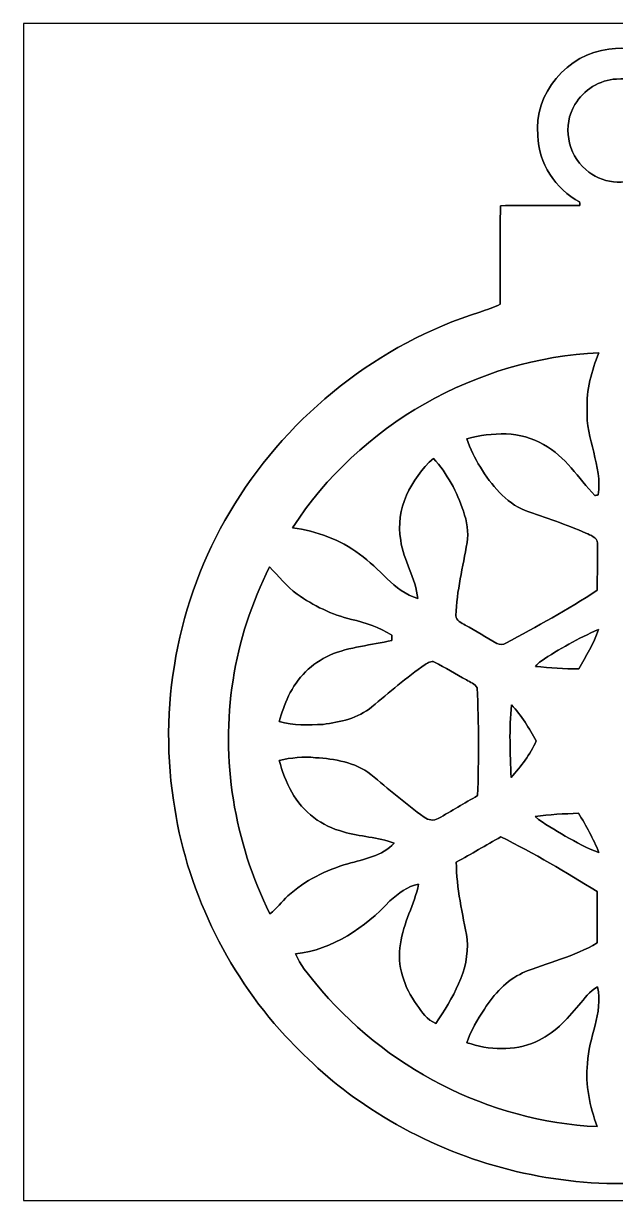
# Model space of a CAD drawing. Header units: centimetres. Extents: x -16.8 to 16.8, y -16.7 to 16.7.
# Drawn here: x -16.77 to 0.01, y -16.67 to 16.67 of the extents above; entities that cross this region are included whole.
import ezdxf

# ---------------------------------------------------------------- set-up
doc = ezdxf.new("R2010")
doc.units = ezdxf.units.CM
doc.header["$MEASUREMENT"] = 0
doc.layers.add('Layer 1', color=7, linetype='Continuous')

msp = doc.modelspace()

# ---------------------------------------------------------------- linework, layer by layer
at = {"layer": 'Layer 1', "color": 7}
for points, knots in [([(-16.77458, 16.66875), (-16.77458, 16.66875), (16.77458, 16.66875), (16.77458, 16.66875), (16.77458, 16.66875), (16.77458, 16.66875), (16.77458, -16.66875), (16.77458, -16.66875), (16.77458, -16.66875), (16.77458, -16.66875), (-16.77458, -16.66875), (-16.77458, -16.66875), (-16.77458, -16.66875), (-16.77458, -16.66875), (-16.77458, 16.66875), (-16.77458, 16.66875), (-16.77458, 16.66875), (-16.77458, 16.66875), (-16.77458, 16.66875), (-16.77458, 16.66875)], [0, 0, 0, 0, 0.16666667, 0.16666667, 0.16666667, 0.16666667, 0.33333333, 0.33333333, 0.33333333, 0.33333333, 0.5, 0.5, 0.5, 0.5, 0.66666667, 0.66666667, 0.66666667, 0.66666667, 1, 1, 1, 1]), ([(-0.17815, 15.94379), (-1.35008, 15.81961), (-2.32198, 14.67661), (-2.19886, 13.49446), (-2.19886, 13.49446), (-2.17593, 12.71482), (-1.69404, 11.98245), (-1.01247, 11.6145), (-1.01247, 11.6145), (-1.01, 11.59051), (-1.00542, 11.54254), (-1.0033, 11.5189), (-1.0033, 11.5189), (-1.75401, 11.51572), (-2.50508, 11.52666), (-3.25543, 11.50691), (-3.25543, 11.50691), (-3.27131, 10.57804), (-3.26214, 9.64918), (-3.26037, 8.72031), (-3.26037, 8.72031), (-3.44452, 8.62401), (-3.64349, 8.56156), (-3.84034, 8.49736), (-3.84034, 8.49736), (-6.70666, 7.59248), (-9.20644, 5.61199), (-10.78794, 3.06141), (-10.78794, 3.06141), (-12.33241, 0.58596), (-12.96353, -2.44299), (-12.52467, -5.32871), (-12.52467, -5.32871), (-12.17824, -7.80697), (-11.04971, -10.16282), (-9.35814, -12.00397), (-9.35814, -12.00397), (-8.67269, -12.72293), (-7.94173, -13.40591), (-7.10918, -13.95342), (-7.10918, -13.95342), (-5.21864, -15.24882), (-2.97145, -16.01011), (-0.68686, -16.16604), (-0.68686, -16.16604), (1.67569, -16.29869), (4.0827, -15.82526), (6.17679, -14.71189), (6.17679, -14.71189), (8.01441, -13.75974), (9.60755, -12.34264), (10.7763, -10.63519), (10.7763, -10.63519), (12.11227, -8.72525), (12.8651, -6.42761), (12.98787, -4.10422), (12.98787, -4.10422), (13.0302, -2.53541), (12.83406, -0.95074), (12.31547, 0.53446), (12.31547, 0.53446), (12.03572, 1.32009), (11.7034, 2.08986), (11.27407, 2.80635), (11.27407, 2.80635), (9.92117, 5.12657), (7.80521, 6.98923), (5.34211, 8.05568), (5.34211, 8.05568), (4.75932, 8.32062), (4.14267, 8.49842), (3.54365, 8.71926), (3.54365, 8.71926), (3.54259, 9.64953), (3.556, 10.58016), (3.53413, 11.51008), (3.53413, 11.51008), (2.78095, 11.53266), (2.026, 11.49033), (1.27388, 11.54924), (1.27388, 11.54924), (1.49119, 11.75032), (1.74837, 11.90766), (1.93922, 12.13732), (1.93922, 12.13732), (2.23908, 12.49927), (2.46486, 12.94659), (2.48285, 13.4239), (2.48285, 13.4239), (2.50331, 13.85499), (2.45392, 14.31043), (2.24014, 14.69319), (2.24014, 14.69319), (1.80058, 15.55715), (0.78634, 16.09866), (-0.17815, 15.94379)], [0, 0, 0, 0, 0.04, 0.04, 0.04, 0.04, 0.08, 0.08, 0.08, 0.08, 0.12, 0.12, 0.12, 0.12, 0.16, 0.16, 0.16, 0.16, 0.2, 0.2, 0.2, 0.2, 0.24, 0.24, 0.24, 0.24, 0.28, 0.28, 0.28, 0.28, 0.32, 0.32, 0.32, 0.32, 0.36, 0.36, 0.36, 0.36, 0.4, 0.4, 0.4, 0.4, 0.44, 0.44, 0.44, 0.44, 0.48, 0.48, 0.48, 0.48, 0.52, 0.52, 0.52, 0.52, 0.56, 0.56, 0.56, 0.56, 0.6, 0.6, 0.6, 0.6, 0.64, 0.64, 0.64, 0.64, 0.68, 0.68, 0.68, 0.68, 0.72, 0.72, 0.72, 0.72, 0.76, 0.76, 0.76, 0.76, 0.8, 0.8, 0.8, 0.8, 0.84, 0.84, 0.84, 0.84, 0.88, 0.88, 0.88, 0.88, 0.92, 0.92, 0.92, 0.92, 1, 1, 1, 1]), ([(0.03422, 15.09748), (0.71402, 15.16486), (1.40794, 14.69108), (1.57092, 14.02362), (1.57092, 14.02362), (1.78682, 13.36816), (1.41429, 12.60934), (0.80257, 12.31794), (0.80257, 12.31794), (0.27693, 12.07841), (-0.40464, 12.13414), (-0.83785, 12.53278), (-0.83785, 12.53278), (-1.3522, 12.96846), (-1.50742, 13.79714), (-1.14194, 14.37287), (-1.14194, 14.37287), (-0.90029, 14.7888), (-0.44768, 15.07172), (0.03422, 15.09748)], [0, 0, 0, 0, 0.16666667, 0.16666667, 0.16666667, 0.16666667, 0.33333333, 0.33333333, 0.33333333, 0.33333333, 0.5, 0.5, 0.5, 0.5, 0.66666667, 0.66666667, 0.66666667, 0.66666667, 1, 1, 1, 1]), ([(-9.14541, 2.38478), (-7.26863, 5.29943), (-3.92501, 7.19384), (-0.46496, 7.34025), (-0.46496, 7.34025), (-0.67275, 6.83013), (-0.82726, 6.29038), (-0.79763, 5.73264), (-0.79763, 5.73264), (-0.84526, 4.90679), (-0.36054, 4.14514), (-0.48225, 3.31611), (-0.48225, 3.31611), (-0.50624, 3.31117), (-0.55386, 3.30165), (-0.57785, 3.29706), (-0.57785, 3.29706), (-1.04916, 3.79095), (-1.41429, 4.40831), (-2.03094, 4.74133), (-2.03094, 4.74133), (-2.68111, 5.13362), (-3.49215, 5.09623), (-4.2037, 4.90961), (-4.2037, 4.90961), (-4.0192, 4.33952), (-3.68653, 3.82411), (-3.28154, 3.38561), (-3.28154, 3.38561), (-3.07269, 3.17641), (-2.83351, 2.98556), (-2.55658, 2.87584), (-2.55658, 2.87584), (-1.97661, 2.67617), (-1.39524, 2.47685), (-0.83044, 2.23696), (-0.83044, 2.23696), (-0.70838, 2.17135), (-0.51188, 2.12019), (-0.49989, 1.95227), (-0.49989, 1.95227), (-0.49565, 1.50636), (-0.51541, 1.0601), (-0.51223, 0.61383), (-0.51223, 0.61383), (-1.34408, 0.06138), (-2.22814, -0.40287), (-3.10198, -0.88371), (-3.10198, -0.88371), (-3.18029, -0.93169), (-3.27731, -0.93557), (-3.35703, -0.88865), (-3.35703, -0.88865), (-3.66219, -0.72884), (-3.94794, -0.53446), (-4.25168, -0.37183), (-4.25168, -0.37183), (-4.35187, -0.30374), (-4.52296, -0.24941), (-4.52014, -0.10089), (-4.52014, -0.10089), (-4.49651, 0.59796), (-4.31553, 1.27776), (-4.20299, 1.96462), (-4.20299, 1.96462), (-4.15219, 2.26413), (-4.2037, 2.56928), (-4.30601, 2.8515), (-4.30601, 2.8515), (-4.48275, 3.40219), (-4.76568, 3.92218), (-5.15549, 4.35116), (-5.15549, 4.35116), (-5.79191, 3.77331), (-6.24558, 2.91183), (-6.08189, 2.03306), (-6.08189, 2.03306), (-6.00922, 1.45768), (-5.65044, 0.9585), (-5.59929, 0.381), (-5.59929, 0.381), (-6.28968, 0.5902), (-6.67279, 1.25307), (-7.25346, 1.63548), (-7.25346, 1.63548), (-7.80133, 2.05881), (-8.46561, 2.28847), (-9.14541, 2.38478)], [0, 0, 0, 0, 0.04347826, 0.04347826, 0.04347826, 0.04347826, 0.08695652, 0.08695652, 0.08695652, 0.08695652, 0.13043478, 0.13043478, 0.13043478, 0.13043478, 0.17391304, 0.17391304, 0.17391304, 0.17391304, 0.2173913, 0.2173913, 0.2173913, 0.2173913, 0.26086957, 0.26086957, 0.26086957, 0.26086957, 0.30434783, 0.30434783, 0.30434783, 0.30434783, 0.34782609, 0.34782609, 0.34782609, 0.34782609, 0.39130435, 0.39130435, 0.39130435, 0.39130435, 0.43478261, 0.43478261, 0.43478261, 0.43478261, 0.47826087, 0.47826087, 0.47826087, 0.47826087, 0.52173913, 0.52173913, 0.52173913, 0.52173913, 0.56521739, 0.56521739, 0.56521739, 0.56521739, 0.60869565, 0.60869565, 0.60869565, 0.60869565, 0.65217391, 0.65217391, 0.65217391, 0.65217391, 0.69565217, 0.69565217, 0.69565217, 0.69565217, 0.73913043, 0.73913043, 0.73913043, 0.73913043, 0.7826087, 0.7826087, 0.7826087, 0.7826087, 0.82608696, 0.82608696, 0.82608696, 0.82608696, 0.86956522, 0.86956522, 0.86956522, 0.86956522, 0.91304348, 0.91304348, 0.91304348, 0.91304348, 1, 1, 1, 1]), ([(-10.83628, -1.93393), (-10.66271, -0.81774), (-10.30711, 0.26705), (-9.80017, 1.27564), (-9.80017, 1.27564), (-9.53735, 1.02164), (-9.31863, 0.72108), (-9.01841, 0.50765), (-9.01841, 0.50765), (-8.55733, 0.17427), (-8.03381, -0.07161), (-7.48101, -0.20814), (-7.48101, -0.20814), (-7.07954, -0.2988), (-6.68761, -0.43815), (-6.33554, -0.6544), (-6.33554, -0.6544), (-6.33377, -0.70414), (-6.33166, -0.75389), (-6.32989, -0.80398), (-6.32989, -0.80398), (-6.91621, -0.94474), (-7.53216, -0.97825), (-8.09061, -1.22273), (-8.09061, -1.22273), (-8.60672, -1.44745), (-9.01947, -1.87396), (-9.26289, -2.37772), (-9.26289, -2.37772), (-9.36413, -2.61373), (-9.45974, -2.85327), (-9.52712, -3.10127), (-9.52712, -3.10127), (-9.12319, -3.21522), (-8.69809, -3.20675), (-8.28322, -3.18276), (-8.28322, -3.18276), (-7.7978, -3.11785), (-7.28909, -3.01343), (-6.90386, -2.68993), (-6.90386, -2.68993), (-6.40786, -2.27824), (-5.91996, -1.85349), (-5.38798, -1.48766), (-5.38798, -1.48766), (-5.31001, -1.44251), (-5.21723, -1.36984), (-5.1241, -1.41958), (-5.1241, -1.41958), (-4.81259, -1.57057), (-4.52332, -1.76318), (-4.21605, -1.92229), (-4.21605, -1.92229), (-4.11304, -1.99002), (-3.97686, -2.03271), (-3.91478, -2.14736), (-3.91478, -2.14736), (-3.86362, -3.16477), (-3.86891, -4.18324), (-3.90172, -5.201), (-3.90172, -5.201), (-4.27673, -5.41267), (-4.64256, -5.63986), (-5.01968, -5.848), (-5.01968, -5.848), (-5.14526, -5.92102), (-5.3086, -5.90197), (-5.41796, -5.80778), (-5.41796, -5.80778), (-5.94995, -5.44195), (-6.42761, -5.00415), (-6.93208, -4.60234), (-6.93208, -4.60234), (-7.3727, -4.24991), (-7.95443, -4.16243), (-8.50018, -4.12644), (-8.50018, -4.12644), (-8.84343, -4.09152), (-9.19021, -4.12574), (-9.525, -4.20511), (-9.525, -4.20511), (-9.36801, -4.82247), (-9.06533, -5.43983), (-8.54146, -5.82366), (-8.54146, -5.82366), (-8.29557, -6.01451), (-8.00876, -6.14751), (-7.70784, -6.22476), (-7.70784, -6.22476), (-7.23653, -6.37399), (-6.725, -6.36588), (-6.26463, -6.55214), (-6.26463, -6.55214), (-6.6107, -6.91303), (-7.12011, -6.99664), (-7.57873, -7.13034), (-7.57873, -7.13034), (-8.20208, -7.30638), (-8.79687, -7.60589), (-9.27911, -8.04228), (-9.27911, -8.04228), (-9.45727, -8.20279), (-9.59414, -8.40669), (-9.79205, -8.54534), (-9.79205, -8.54534), (-10.8017, -6.51616), (-11.18905, -4.17618), (-10.83628, -1.93393)], [0, 0, 0, 0, 0.03571429, 0.03571429, 0.03571429, 0.03571429, 0.07142857, 0.07142857, 0.07142857, 0.07142857, 0.10714286, 0.10714286, 0.10714286, 0.10714286, 0.14285714, 0.14285714, 0.14285714, 0.14285714, 0.17857143, 0.17857143, 0.17857143, 0.17857143, 0.21428571, 0.21428571, 0.21428571, 0.21428571, 0.25, 0.25, 0.25, 0.25, 0.28571429, 0.28571429, 0.28571429, 0.28571429, 0.32142857, 0.32142857, 0.32142857, 0.32142857, 0.35714286, 0.35714286, 0.35714286, 0.35714286, 0.39285714, 0.39285714, 0.39285714, 0.39285714, 0.42857143, 0.42857143, 0.42857143, 0.42857143, 0.46428571, 0.46428571, 0.46428571, 0.46428571, 0.5, 0.5, 0.5, 0.5, 0.53571429, 0.53571429, 0.53571429, 0.53571429, 0.57142857, 0.57142857, 0.57142857, 0.57142857, 0.60714286, 0.60714286, 0.60714286, 0.60714286, 0.64285714, 0.64285714, 0.64285714, 0.64285714, 0.67857143, 0.67857143, 0.67857143, 0.67857143, 0.71428571, 0.71428571, 0.71428571, 0.71428571, 0.75, 0.75, 0.75, 0.75, 0.78571429, 0.78571429, 0.78571429, 0.78571429, 0.82142857, 0.82142857, 0.82142857, 0.82142857, 0.85714286, 0.85714286, 0.85714286, 0.85714286, 0.89285714, 0.89285714, 0.89285714, 0.89285714, 0.92857143, 0.92857143, 0.92857143, 0.92857143, 1, 1, 1, 1]), ([(-2.10397, -1.39065), (-1.59032, -1.0474), (-1.04987, -0.74083), (-0.48013, -0.50024), (-0.48013, -0.50024), (-0.60008, -0.89817), (-0.83573, -1.25201), (-1.03611, -1.61325), (-1.03611, -1.61325), (-1.44427, -1.60761), (-1.85208, -1.58468), (-2.25813, -1.54058), (-2.25813, -1.54058), (-2.21086, -1.48661), (-2.16429, -1.43051), (-2.10397, -1.39065)], [0, 0, 0, 0, 0.2, 0.2, 0.2, 0.2, 0.4, 0.4, 0.4, 0.4, 0.6, 0.6, 0.6, 0.6, 1, 1, 1, 1]), ([(-2.94393, -2.63066), (-2.65077, -2.92418), (-2.44193, -3.29353), (-2.24226, -3.65337), (-2.24226, -3.65337), (-2.40524, -4.03472), (-2.67653, -4.3748), (-2.95099, -4.68559), (-2.95099, -4.68559), (-2.98379, -4.00156), (-3.00919, -3.31329), (-2.94393, -2.63066)], [0, 0, 0, 0, 0.25, 0.25, 0.25, 0.25, 0.5, 0.5, 0.5, 0.5, 1, 1, 1, 1]), ([(-2.27506, -5.79226), (-1.86619, -5.73229), (-1.45203, -5.7217), (-1.04034, -5.69454), (-1.04034, -5.69454), (-0.83256, -6.05684), (-0.62054, -6.41985), (-0.46461, -6.80791), (-0.46461, -6.80791), (-0.80045, -6.69996), (-1.10419, -6.51369), (-1.41605, -6.35318), (-1.41605, -6.35318), (-1.70215, -6.16656), (-2.01542, -6.01627), (-2.27506, -5.79226)], [0, 0, 0, 0, 0.2, 0.2, 0.2, 0.2, 0.4, 0.4, 0.4, 0.4, 0.6, 0.6, 0.6, 0.6, 1, 1, 1, 1]), ([(-3.24026, -6.37011), (-2.30329, -6.83613), (-1.40194, -7.37059), (-0.51259, -7.92092), (-0.51259, -7.92092), (-0.51153, -8.40423), (-0.51153, -8.88718), (-0.51012, -9.37048), (-0.51012, -9.37048), (-1.16523, -9.76665), (-1.92334, -9.93316), (-2.62537, -10.22033), (-2.62537, -10.22033), (-3.08187, -10.44116), (-3.44099, -10.82322), (-3.71122, -11.24585), (-3.71122, -11.24585), (-3.90419, -11.54712), (-4.09434, -11.85757), (-4.20688, -12.19906), (-4.20688, -12.19906), (-3.57999, -12.40896), (-2.86738, -12.44635), (-2.25284, -12.17366), (-2.25284, -12.17366), (-1.75295, -11.95987), (-1.37619, -11.54606), (-1.03223, -11.13861), (-1.03223, -11.13861), (-0.87171, -10.95057), (-0.7299, -10.7315), (-0.5013, -10.61861), (-0.5013, -10.61861), (-0.32985, -11.35839), (-0.76941, -12.05583), (-0.78669, -12.7889), (-0.78669, -12.7889), (-0.85513, -13.40132), (-0.72319, -14.00739), (-0.50941, -14.57748), (-0.50941, -14.57748), (-3.58916, -14.43355), (-6.55849, -12.89791), (-8.5023, -10.51137), (-8.5023, -10.51137), (-8.7055, -10.24961), (-8.94644, -10.0016), (-9.06039, -9.68481), (-9.06039, -9.68481), (-8.00876, -9.56204), (-7.09189, -8.94397), (-6.38634, -8.18303), (-6.38634, -8.18303), (-6.1528, -7.97877), (-5.89174, -7.76146), (-5.57565, -7.71384), (-5.57565, -7.71384), (-5.69419, -8.29239), (-6.01451, -8.80992), (-6.08612, -9.40082), (-6.08612, -9.40082), (-6.2043, -10.01183), (-5.98029, -10.6359), (-5.62645, -11.13014), (-5.62645, -11.13014), (-5.48146, -11.33228), (-5.33224, -11.55806), (-5.08953, -11.65331), (-5.08953, -11.65331), (-4.61328, -10.94952), (-4.13103, -10.15682), (-4.19523, -9.27206), (-4.19523, -9.27206), (-4.32929, -8.54781), (-4.49968, -7.82426), (-4.50885, -7.08378), (-4.50885, -7.08378), (-4.07917, -6.85835), (-3.66677, -6.60153), (-3.24026, -6.37011)], [0, 0, 0, 0, 0.04761905, 0.04761905, 0.04761905, 0.04761905, 0.0952381, 0.0952381, 0.0952381, 0.0952381, 0.14285714, 0.14285714, 0.14285714, 0.14285714, 0.19047619, 0.19047619, 0.19047619, 0.19047619, 0.23809524, 0.23809524, 0.23809524, 0.23809524, 0.28571429, 0.28571429, 0.28571429, 0.28571429, 0.33333333, 0.33333333, 0.33333333, 0.33333333, 0.38095238, 0.38095238, 0.38095238, 0.38095238, 0.42857143, 0.42857143, 0.42857143, 0.42857143, 0.47619048, 0.47619048, 0.47619048, 0.47619048, 0.52380952, 0.52380952, 0.52380952, 0.52380952, 0.57142857, 0.57142857, 0.57142857, 0.57142857, 0.61904762, 0.61904762, 0.61904762, 0.61904762, 0.66666667, 0.66666667, 0.66666667, 0.66666667, 0.71428571, 0.71428571, 0.71428571, 0.71428571, 0.76190476, 0.76190476, 0.76190476, 0.76190476, 0.80952381, 0.80952381, 0.80952381, 0.80952381, 0.85714286, 0.85714286, 0.85714286, 0.85714286, 0.9047619, 0.9047619, 0.9047619, 0.9047619, 1, 1, 1, 1])]:
    msp.add_open_spline(points, degree=3, knots=knots, dxfattribs=at)
at = {"layer": 'Layer 1', "color": 9}
for points, knots in [([(-0.17815, 15.94379), (0.78634, 16.09866), (1.80058, 15.55715), (2.24014, 14.69319), (2.24014, 14.69319), (2.45392, 14.31043), (2.50331, 13.85499), (2.48285, 13.4239), (2.48285, 13.4239), (2.46486, 12.94659), (2.23908, 12.49927), (1.93922, 12.13732), (1.93922, 12.13732), (1.74837, 11.90766), (1.49119, 11.75032), (1.27388, 11.54924), (1.27388, 11.54924), (2.026, 11.49033), (2.78095, 11.53266), (3.53413, 11.51008), (3.53413, 11.51008), (3.556, 10.58016), (3.54259, 9.64953), (3.54365, 8.71926), (3.54365, 8.71926), (4.14267, 8.49842), (4.75932, 8.32062), (5.34211, 8.05568), (5.34211, 8.05568), (7.80521, 6.98923), (9.92117, 5.12657), (11.27407, 2.80635), (11.27407, 2.80635), (11.7034, 2.08986), (12.03572, 1.32009), (12.31547, 0.53446), (12.31547, 0.53446), (12.83406, -0.95074), (13.0302, -2.53541), (12.98787, -4.10422), (12.98787, -4.10422), (12.8651, -6.42761), (12.11227, -8.72525), (10.7763, -10.63519), (10.7763, -10.63519), (9.60755, -12.34264), (8.01441, -13.75974), (6.17679, -14.71189), (6.17679, -14.71189), (4.0827, -15.82526), (1.67569, -16.29869), (-0.68686, -16.16604), (-0.68686, -16.16604), (-2.97145, -16.01011), (-5.21864, -15.24882), (-7.10918, -13.95342), (-7.10918, -13.95342), (-7.94173, -13.40591), (-8.67269, -12.72293), (-9.35814, -12.00397), (-9.35814, -12.00397), (-11.04971, -10.16282), (-12.17824, -7.80697), (-12.52467, -5.32871), (-12.52467, -5.32871), (-12.96353, -2.44299), (-12.33241, 0.58596), (-10.78794, 3.06141), (-10.78794, 3.06141), (-9.20644, 5.61199), (-6.70666, 7.59248), (-3.84034, 8.49736), (-3.84034, 8.49736), (-3.64349, 8.56156), (-3.44452, 8.62401), (-3.26037, 8.72031), (-3.26037, 8.72031), (-3.26214, 9.64918), (-3.27131, 10.57804), (-3.25543, 11.50691), (-3.25543, 11.50691), (-2.50508, 11.52666), (-1.75401, 11.51572), (-1.0033, 11.5189), (-1.0033, 11.5189), (-1.00542, 11.54254), (-1.01, 11.59051), (-1.01247, 11.6145), (-1.01247, 11.6145), (-1.69404, 11.98245), (-2.17593, 12.71482), (-2.19886, 13.49446), (-2.19886, 13.49446), (-2.32198, 14.67661), (-1.35008, 15.81961), (-0.17815, 15.94379), (-0.17815, 15.94379), (-0.17815, 15.94379), (-0.17815, 15.94379), (-0.17815, 15.94379)], [0, 0, 0, 0, 0.03846154, 0.03846154, 0.03846154, 0.03846154, 0.07692308, 0.07692308, 0.07692308, 0.07692308, 0.11538462, 0.11538462, 0.11538462, 0.11538462, 0.15384615, 0.15384615, 0.15384615, 0.15384615, 0.19230769, 0.19230769, 0.19230769, 0.19230769, 0.23076923, 0.23076923, 0.23076923, 0.23076923, 0.26923077, 0.26923077, 0.26923077, 0.26923077, 0.30769231, 0.30769231, 0.30769231, 0.30769231, 0.34615385, 0.34615385, 0.34615385, 0.34615385, 0.38461538, 0.38461538, 0.38461538, 0.38461538, 0.42307692, 0.42307692, 0.42307692, 0.42307692, 0.46153846, 0.46153846, 0.46153846, 0.46153846, 0.5, 0.5, 0.5, 0.5, 0.53846154, 0.53846154, 0.53846154, 0.53846154, 0.57692308, 0.57692308, 0.57692308, 0.57692308, 0.61538462, 0.61538462, 0.61538462, 0.61538462, 0.65384615, 0.65384615, 0.65384615, 0.65384615, 0.69230769, 0.69230769, 0.69230769, 0.69230769, 0.73076923, 0.73076923, 0.73076923, 0.73076923, 0.76923077, 0.76923077, 0.76923077, 0.76923077, 0.80769231, 0.80769231, 0.80769231, 0.80769231, 0.84615385, 0.84615385, 0.84615385, 0.84615385, 0.88461538, 0.88461538, 0.88461538, 0.88461538, 0.92307692, 0.92307692, 0.92307692, 0.92307692, 1, 1, 1, 1]), ([(0.03422, 15.09748), (-0.44768, 15.07172), (-0.90029, 14.7888), (-1.14194, 14.37287), (-1.14194, 14.37287), (-1.50742, 13.79714), (-1.3522, 12.96846), (-0.83785, 12.53278), (-0.83785, 12.53278), (-0.40464, 12.13414), (0.27693, 12.07841), (0.80257, 12.31794), (0.80257, 12.31794), (1.41429, 12.60934), (1.78682, 13.36816), (1.57092, 14.02362), (1.57092, 14.02362), (1.40794, 14.69108), (0.71402, 15.16486), (0.03422, 15.09748), (0.03422, 15.09748), (0.03422, 15.09748), (0.03422, 15.09748), (0.03422, 15.09748)], [0, 0, 0, 0, 0.14285714, 0.14285714, 0.14285714, 0.14285714, 0.28571429, 0.28571429, 0.28571429, 0.28571429, 0.42857143, 0.42857143, 0.42857143, 0.42857143, 0.57142857, 0.57142857, 0.57142857, 0.57142857, 0.71428571, 0.71428571, 0.71428571, 0.71428571, 1, 1, 1, 1]), ([(-9.14541, 2.38478), (-8.46561, 2.28847), (-7.80133, 2.05881), (-7.25346, 1.63548), (-7.25346, 1.63548), (-6.67279, 1.25307), (-6.28968, 0.5902), (-5.59929, 0.381), (-5.59929, 0.381), (-5.65044, 0.9585), (-6.00922, 1.45768), (-6.08189, 2.03306), (-6.08189, 2.03306), (-6.24558, 2.91183), (-5.79191, 3.77331), (-5.15549, 4.35116), (-5.15549, 4.35116), (-4.76568, 3.92218), (-4.48275, 3.40219), (-4.30601, 2.8515), (-4.30601, 2.8515), (-4.2037, 2.56928), (-4.15219, 2.26413), (-4.20299, 1.96462), (-4.20299, 1.96462), (-4.31553, 1.27776), (-4.49651, 0.59796), (-4.52014, -0.10089), (-4.52014, -0.10089), (-4.52296, -0.24941), (-4.35187, -0.30374), (-4.25168, -0.37183), (-4.25168, -0.37183), (-3.94794, -0.53446), (-3.66219, -0.72884), (-3.35703, -0.88865), (-3.35703, -0.88865), (-3.27731, -0.93557), (-3.18029, -0.93169), (-3.10198, -0.88371), (-3.10198, -0.88371), (-2.22814, -0.40287), (-1.34408, 0.06138), (-0.51223, 0.61383), (-0.51223, 0.61383), (-0.51541, 1.0601), (-0.49565, 1.50636), (-0.49989, 1.95227), (-0.49989, 1.95227), (-0.51188, 2.12019), (-0.70838, 2.17135), (-0.83044, 2.23696), (-0.83044, 2.23696), (-1.39524, 2.47685), (-1.97661, 2.67617), (-2.55658, 2.87584), (-2.55658, 2.87584), (-2.83351, 2.98556), (-3.07269, 3.17641), (-3.28154, 3.38561), (-3.28154, 3.38561), (-3.68653, 3.82411), (-4.0192, 4.33952), (-4.2037, 4.90961), (-4.2037, 4.90961), (-3.49215, 5.09623), (-2.68111, 5.13362), (-2.03094, 4.74133), (-2.03094, 4.74133), (-1.41429, 4.40831), (-1.04916, 3.79095), (-0.57785, 3.29706), (-0.57785, 3.29706), (-0.55386, 3.30165), (-0.50624, 3.31117), (-0.48225, 3.31611), (-0.48225, 3.31611), (-0.36054, 4.14514), (-0.84526, 4.90679), (-0.79763, 5.73264), (-0.79763, 5.73264), (-0.82726, 6.29038), (-0.67275, 6.83013), (-0.46496, 7.34025), (-0.46496, 7.34025), (-3.92501, 7.19384), (-7.26863, 5.29943), (-9.14541, 2.38478), (-9.14541, 2.38478), (-9.14541, 2.38478), (-9.14541, 2.38478), (-9.14541, 2.38478)], [0, 0, 0, 0, 0.04166667, 0.04166667, 0.04166667, 0.04166667, 0.08333333, 0.08333333, 0.08333333, 0.08333333, 0.125, 0.125, 0.125, 0.125, 0.16666667, 0.16666667, 0.16666667, 0.16666667, 0.20833333, 0.20833333, 0.20833333, 0.20833333, 0.25, 0.25, 0.25, 0.25, 0.29166667, 0.29166667, 0.29166667, 0.29166667, 0.33333333, 0.33333333, 0.33333333, 0.33333333, 0.375, 0.375, 0.375, 0.375, 0.41666667, 0.41666667, 0.41666667, 0.41666667, 0.45833333, 0.45833333, 0.45833333, 0.45833333, 0.5, 0.5, 0.5, 0.5, 0.54166667, 0.54166667, 0.54166667, 0.54166667, 0.58333333, 0.58333333, 0.58333333, 0.58333333, 0.625, 0.625, 0.625, 0.625, 0.66666667, 0.66666667, 0.66666667, 0.66666667, 0.70833333, 0.70833333, 0.70833333, 0.70833333, 0.75, 0.75, 0.75, 0.75, 0.79166667, 0.79166667, 0.79166667, 0.79166667, 0.83333333, 0.83333333, 0.83333333, 0.83333333, 0.875, 0.875, 0.875, 0.875, 0.91666667, 0.91666667, 0.91666667, 0.91666667, 1, 1, 1, 1]), ([(-10.83628, -1.93393), (-11.18905, -4.17618), (-10.8017, -6.51616), (-9.79205, -8.54534), (-9.79205, -8.54534), (-9.59414, -8.40669), (-9.45727, -8.20279), (-9.27911, -8.04228), (-9.27911, -8.04228), (-8.79687, -7.60589), (-8.20208, -7.30638), (-7.57873, -7.13034), (-7.57873, -7.13034), (-7.12011, -6.99664), (-6.6107, -6.91303), (-6.26463, -6.55214), (-6.26463, -6.55214), (-6.725, -6.36588), (-7.23653, -6.37399), (-7.70784, -6.22476), (-7.70784, -6.22476), (-8.00876, -6.14751), (-8.29557, -6.01451), (-8.54146, -5.82366), (-8.54146, -5.82366), (-9.06533, -5.43983), (-9.36801, -4.82247), (-9.525, -4.20511), (-9.525, -4.20511), (-9.19021, -4.12574), (-8.84343, -4.09152), (-8.50018, -4.12644), (-8.50018, -4.12644), (-7.95443, -4.16243), (-7.3727, -4.24991), (-6.93208, -4.60234), (-6.93208, -4.60234), (-6.42761, -5.00415), (-5.94995, -5.44195), (-5.41796, -5.80778), (-5.41796, -5.80778), (-5.3086, -5.90197), (-5.14526, -5.92102), (-5.01968, -5.848), (-5.01968, -5.848), (-4.64256, -5.63986), (-4.27673, -5.41267), (-3.90172, -5.201), (-3.90172, -5.201), (-3.86891, -4.18324), (-3.86362, -3.16477), (-3.91478, -2.14736), (-3.91478, -2.14736), (-3.97686, -2.03271), (-4.11304, -1.99002), (-4.21605, -1.92229), (-4.21605, -1.92229), (-4.52332, -1.76318), (-4.81259, -1.57057), (-5.1241, -1.41958), (-5.1241, -1.41958), (-5.21723, -1.36984), (-5.31001, -1.44251), (-5.38798, -1.48766), (-5.38798, -1.48766), (-5.91996, -1.85349), (-6.40786, -2.27824), (-6.90386, -2.68993), (-6.90386, -2.68993), (-7.28909, -3.01343), (-7.7978, -3.11785), (-8.28322, -3.18276), (-8.28322, -3.18276), (-8.69809, -3.20675), (-9.12319, -3.21522), (-9.52712, -3.10127), (-9.52712, -3.10127), (-9.45974, -2.85327), (-9.36413, -2.61373), (-9.26289, -2.37772), (-9.26289, -2.37772), (-9.01947, -1.87396), (-8.60672, -1.44745), (-8.09061, -1.22273), (-8.09061, -1.22273), (-7.53216, -0.97825), (-6.91621, -0.94474), (-6.32989, -0.80398), (-6.32989, -0.80398), (-6.33166, -0.75389), (-6.33377, -0.70414), (-6.33554, -0.6544), (-6.33554, -0.6544), (-6.68761, -0.43815), (-7.07954, -0.2988), (-7.48101, -0.20814), (-7.48101, -0.20814), (-8.03381, -0.07161), (-8.55733, 0.17427), (-9.01841, 0.50765), (-9.01841, 0.50765), (-9.31863, 0.72108), (-9.53735, 1.02164), (-9.80017, 1.27564), (-9.80017, 1.27564), (-10.30711, 0.26705), (-10.66271, -0.81774), (-10.83628, -1.93393), (-10.83628, -1.93393), (-10.83628, -1.93393), (-10.83628, -1.93393), (-10.83628, -1.93393)], [0, 0, 0, 0, 0.03448276, 0.03448276, 0.03448276, 0.03448276, 0.06896552, 0.06896552, 0.06896552, 0.06896552, 0.10344828, 0.10344828, 0.10344828, 0.10344828, 0.13793103, 0.13793103, 0.13793103, 0.13793103, 0.17241379, 0.17241379, 0.17241379, 0.17241379, 0.20689655, 0.20689655, 0.20689655, 0.20689655, 0.24137931, 0.24137931, 0.24137931, 0.24137931, 0.27586207, 0.27586207, 0.27586207, 0.27586207, 0.31034483, 0.31034483, 0.31034483, 0.31034483, 0.34482759, 0.34482759, 0.34482759, 0.34482759, 0.37931034, 0.37931034, 0.37931034, 0.37931034, 0.4137931, 0.4137931, 0.4137931, 0.4137931, 0.44827586, 0.44827586, 0.44827586, 0.44827586, 0.48275862, 0.48275862, 0.48275862, 0.48275862, 0.51724138, 0.51724138, 0.51724138, 0.51724138, 0.55172414, 0.55172414, 0.55172414, 0.55172414, 0.5862069, 0.5862069, 0.5862069, 0.5862069, 0.62068966, 0.62068966, 0.62068966, 0.62068966, 0.65517241, 0.65517241, 0.65517241, 0.65517241, 0.68965517, 0.68965517, 0.68965517, 0.68965517, 0.72413793, 0.72413793, 0.72413793, 0.72413793, 0.75862069, 0.75862069, 0.75862069, 0.75862069, 0.79310345, 0.79310345, 0.79310345, 0.79310345, 0.82758621, 0.82758621, 0.82758621, 0.82758621, 0.86206897, 0.86206897, 0.86206897, 0.86206897, 0.89655172, 0.89655172, 0.89655172, 0.89655172, 0.93103448, 0.93103448, 0.93103448, 0.93103448, 1, 1, 1, 1]), ([(-2.10397, -1.39065), (-2.16429, -1.43051), (-2.21086, -1.48661), (-2.25813, -1.54058), (-2.25813, -1.54058), (-1.85208, -1.58468), (-1.44427, -1.60761), (-1.03611, -1.61325), (-1.03611, -1.61325), (-0.83573, -1.25201), (-0.60008, -0.89817), (-0.48013, -0.50024), (-0.48013, -0.50024), (-1.04987, -0.74083), (-1.59032, -1.0474), (-2.10397, -1.39065), (-2.10397, -1.39065), (-2.10397, -1.39065), (-2.10397, -1.39065), (-2.10397, -1.39065)], [0, 0, 0, 0, 0.16666667, 0.16666667, 0.16666667, 0.16666667, 0.33333333, 0.33333333, 0.33333333, 0.33333333, 0.5, 0.5, 0.5, 0.5, 0.66666667, 0.66666667, 0.66666667, 0.66666667, 1, 1, 1, 1]), ([(-2.94393, -2.63066), (-3.00919, -3.31329), (-2.98379, -4.00156), (-2.95099, -4.68559), (-2.95099, -4.68559), (-2.67653, -4.3748), (-2.40524, -4.03472), (-2.24226, -3.65337), (-2.24226, -3.65337), (-2.44193, -3.29353), (-2.65077, -2.92418), (-2.94393, -2.63066), (-2.94393, -2.63066), (-2.94393, -2.63066), (-2.94393, -2.63066), (-2.94393, -2.63066)], [0, 0, 0, 0, 0.2, 0.2, 0.2, 0.2, 0.4, 0.4, 0.4, 0.4, 0.6, 0.6, 0.6, 0.6, 1, 1, 1, 1]), ([(-2.27506, -5.79226), (-2.01542, -6.01627), (-1.70215, -6.16656), (-1.41605, -6.35318), (-1.41605, -6.35318), (-1.10419, -6.51369), (-0.80045, -6.69996), (-0.46461, -6.80791), (-0.46461, -6.80791), (-0.62054, -6.41985), (-0.83256, -6.05684), (-1.04034, -5.69454), (-1.04034, -5.69454), (-1.45203, -5.7217), (-1.86619, -5.73229), (-2.27506, -5.79226), (-2.27506, -5.79226), (-2.27506, -5.79226), (-2.27506, -5.79226), (-2.27506, -5.79226)], [0, 0, 0, 0, 0.16666667, 0.16666667, 0.16666667, 0.16666667, 0.33333333, 0.33333333, 0.33333333, 0.33333333, 0.5, 0.5, 0.5, 0.5, 0.66666667, 0.66666667, 0.66666667, 0.66666667, 1, 1, 1, 1]), ([(-3.24026, -6.37011), (-3.66677, -6.60153), (-4.07917, -6.85835), (-4.50885, -7.08378), (-4.50885, -7.08378), (-4.49968, -7.82426), (-4.32929, -8.54781), (-4.19523, -9.27206), (-4.19523, -9.27206), (-4.13103, -10.15682), (-4.61328, -10.94952), (-5.08953, -11.65331), (-5.08953, -11.65331), (-5.33224, -11.55806), (-5.48146, -11.33228), (-5.62645, -11.13014), (-5.62645, -11.13014), (-5.98029, -10.6359), (-6.2043, -10.01183), (-6.08612, -9.40082), (-6.08612, -9.40082), (-6.01451, -8.80992), (-5.69419, -8.29239), (-5.57565, -7.71384), (-5.57565, -7.71384), (-5.89174, -7.76146), (-6.1528, -7.97877), (-6.38634, -8.18303), (-6.38634, -8.18303), (-7.09189, -8.94397), (-8.00876, -9.56204), (-9.06039, -9.68481), (-9.06039, -9.68481), (-8.94644, -10.0016), (-8.7055, -10.24961), (-8.5023, -10.51137), (-8.5023, -10.51137), (-6.55849, -12.89791), (-3.58916, -14.43355), (-0.50941, -14.57748), (-0.50941, -14.57748), (-0.72319, -14.00739), (-0.85513, -13.40132), (-0.78669, -12.7889), (-0.78669, -12.7889), (-0.76941, -12.05583), (-0.32985, -11.35839), (-0.5013, -10.61861), (-0.5013, -10.61861), (-0.7299, -10.7315), (-0.87171, -10.95057), (-1.03223, -11.13861), (-1.03223, -11.13861), (-1.37619, -11.54606), (-1.75295, -11.95987), (-2.25284, -12.17366), (-2.25284, -12.17366), (-2.86738, -12.44635), (-3.57999, -12.40896), (-4.20688, -12.19906), (-4.20688, -12.19906), (-4.09434, -11.85757), (-3.90419, -11.54712), (-3.71122, -11.24585), (-3.71122, -11.24585), (-3.44099, -10.82322), (-3.08187, -10.44116), (-2.62537, -10.22033), (-2.62537, -10.22033), (-1.92334, -9.93316), (-1.16523, -9.76665), (-0.51012, -9.37048), (-0.51012, -9.37048), (-0.51153, -8.88718), (-0.51153, -8.40423), (-0.51259, -7.92092), (-0.51259, -7.92092), (-1.40194, -7.37059), (-2.30329, -6.83613), (-3.24026, -6.37011), (-3.24026, -6.37011), (-3.24026, -6.37011), (-3.24026, -6.37011), (-3.24026, -6.37011)], [0, 0, 0, 0, 0.04545455, 0.04545455, 0.04545455, 0.04545455, 0.09090909, 0.09090909, 0.09090909, 0.09090909, 0.13636364, 0.13636364, 0.13636364, 0.13636364, 0.18181818, 0.18181818, 0.18181818, 0.18181818, 0.22727273, 0.22727273, 0.22727273, 0.22727273, 0.27272727, 0.27272727, 0.27272727, 0.27272727, 0.31818182, 0.31818182, 0.31818182, 0.31818182, 0.36363636, 0.36363636, 0.36363636, 0.36363636, 0.40909091, 0.40909091, 0.40909091, 0.40909091, 0.45454545, 0.45454545, 0.45454545, 0.45454545, 0.5, 0.5, 0.5, 0.5, 0.54545455, 0.54545455, 0.54545455, 0.54545455, 0.59090909, 0.59090909, 0.59090909, 0.59090909, 0.63636364, 0.63636364, 0.63636364, 0.63636364, 0.68181818, 0.68181818, 0.68181818, 0.68181818, 0.72727273, 0.72727273, 0.72727273, 0.72727273, 0.77272727, 0.77272727, 0.77272727, 0.77272727, 0.81818182, 0.81818182, 0.81818182, 0.81818182, 0.86363636, 0.86363636, 0.86363636, 0.86363636, 0.90909091, 0.90909091, 0.90909091, 0.90909091, 1, 1, 1, 1])]:
    msp.add_open_spline(points, degree=3, knots=knots, dxfattribs=at)

doc.saveas('drawing.dxf')
